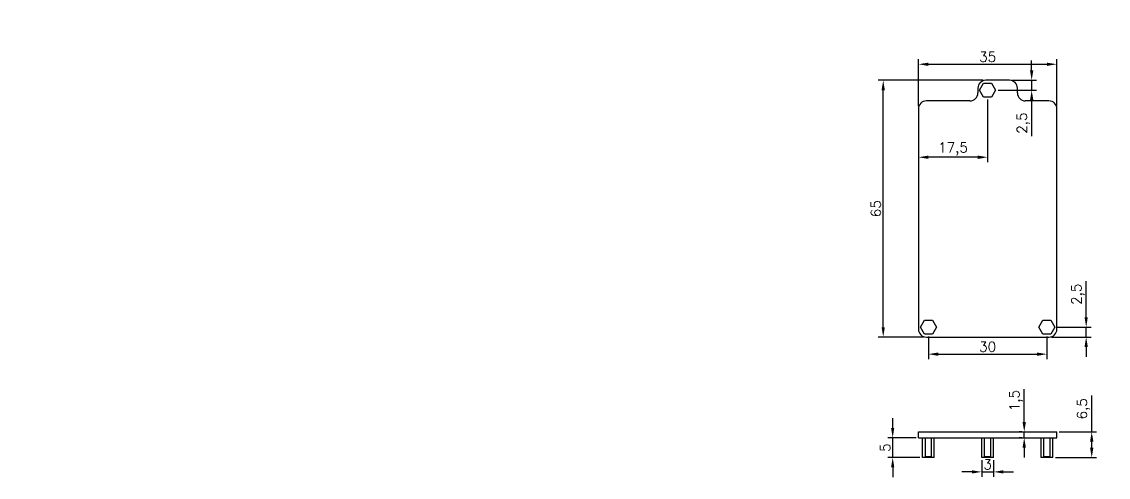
# Model space of a CAD drawing. Header units: millimetres. Extents: x 1426 to 4436, y -331 to 92.
# Drawn here: x 3101.7 to 3376.6, y -292 to -176.6 of the extents above; entities that cross this region are included whole.
import ezdxf

# ---------------------------------------------------------------- set-up
doc = ezdxf.new("R2010")
doc.units = ezdxf.units.MM
doc.linetypes.add('HIDDEN', pattern=[9.525, 6.35, -3.175])
doc.styles.get("Standard").update_dxf_attribs({"font": 'txt', "bigfont": 'gbcbig.shx'})
doc.styles.add('国家标准', font='SimSun.ttf', dxfattribs={"width": 0.7, "height": 3.5})
doc.dimstyles.new('ISO-25', dxfattribs={"dimtxt": 2.5, "dimasz": 2.5, "dimexe": 1.25, "dimexo": 0.625, "dimtad": 1, "dimtxsty": 'Standard', "dimcen": 2.5, "dimadec": 0, "dimazin": 0, "dimtfac": 1, "dimtmove": 0, "dimatfit": 3, "dimfxl": 0, "dimarcsym": 0})
doc.dimstyles.get("Standard").update_dxf_attribs({"dimtxt": 0.18, "dimasz": 0.18, "dimexe": 0.18, "dimexo": 0.0625, "dimgap": 0.09, "dimtad": 0, "dimtih": 1, "dimtoh": 1, "dimdec": 4, "dimzin": 0, "dimdsep": 46, "dimtxsty": 'Standard', "dimcen": 0.09, "dimadec": 0, "dimazin": 0, "dimtfac": 1, "dimtdec": 4, "dimtofl": 0, "dimtmove": 0, "dimatfit": 0, "dimfxl": 0, "dimtolj": 1, "dimtzin": 0, "dimarcsym": 0})

# ---------------------------------------------------------------- blocks, each defined once
blk = doc.blocks.new('*D262')
at = {"color": 0, "lineweight": -2}
for p, q in [((2461.37, -188.13), (2461.37, -181.05)), ((4149.79, -185.76), (4131.83, -185.76)), ((4133.08, -237.06), (4133.08, -188.26)), ((2476.81, -190.63), (2460.12, -190.63)), ((2461.37, -194.63), (2461.37, -190.63)), ((2478.81, -194.63), (2460.12, -194.63)), ((2461.37, -197.13), (2461.37, -199.63)), ((4148.51, -239.56), (4131.83, -239.56))]:
    blk.add_line(p, q, dxfattribs=at)
at = {"color": 0}
for points in [[(4132.66, -188.26), (4133.5, -188.26), (4133.08, -185.76)], [(2460.95, -188.13), (2461.78, -188.13), (2461.37, -190.63)], [(2460.95, -197.13), (2461.78, -197.13), (2461.37, -194.63)], [(4132.66, -237.06), (4133.5, -237.06), (4133.08, -239.56)]]:
    blk.add_solid(points, dxfattribs=at)
at = {"layer": 'Defpoints', "color": 0}
for p in [(4133.08, -185.76), (4150.42, -185.76), (2461.37, -190.63), (2477.44, -190.63), (2479.44, -194.63), (4149.14, -239.56)]:
    blk.add_point(p, dxfattribs=at)
at = {"color": 0, "attachment_point": 5, "rotation": 90}
for s, insert, char_height in [('4', (2458.24, -183.34), 5), ('53,8', (4131, -212.66), 2.5)]:
    blk.add_mtext(s, dxfattribs=dict(at, insert=insert, char_height=char_height))
blk = doc.blocks.new('*D263')
at = {"color": 0, "lineweight": -2}
for p, q in [((4144.42, -196.04), (4144.42, -178.9)), ((4146.92, -180.15), (4173.92, -180.15)), ((4176.42, -200.83), (4176.42, -178.9)), ((2593.41, -264.13), (2593.41, -257.05)), ((2603.81, -266.63), (2592.16, -266.63)), ((2593.41, -270.63), (2593.41, -266.63)), ((2593.46, -270.63), (2592.16, -270.63)), ((2593.41, -273.13), (2593.41, -275.63))]:
    blk.add_line(p, q, dxfattribs=at)
at = {"color": 0}
for points in [[(4146.92, -179.74), (4146.92, -180.57), (4144.42, -180.15)], [(4173.92, -179.74), (4173.92, -180.57), (4176.42, -180.15)], [(2592.99, -264.13), (2593.83, -264.13), (2593.41, -266.63)], [(2592.99, -273.13), (2593.83, -273.13), (2593.41, -270.63)]]:
    blk.add_solid(points, dxfattribs=at)
at = {"layer": 'Defpoints', "color": 0}
for p in [(4176.42, -180.15), (4144.42, -196.66), (4176.42, -201.46), (2593.41, -266.63), (2604.44, -266.63), (2594.08, -270.63)]:
    blk.add_point(p, dxfattribs=at)
at = {"color": 0, "insert": (4160.42, -178.28), "char_height": 2.5, "attachment_point": 5}
blk.add_mtext('32', dxfattribs=at)
at = {"color": 0, "insert": (2590.28, -259.34), "char_height": 5, "attachment_point": 5, "rotation": 90}
blk.add_mtext('4', dxfattribs=at)
blk = doc.blocks.new('*D292')
at = {"color": 0, "lineweight": -2}
for p, q in [((2906.22, -206.14), (2892.33, -206.14)), ((2893.58, -238.64), (2893.58, -208.64)), ((2906.22, -241.14), (2892.33, -241.14))]:
    blk.add_line(p, q, dxfattribs=at)
at = {"color": 0, "linetype": 'Continuous', "lineweight": -2}
for p, q in [((4400.56, -214.1), (4400.74, -214.1)), ((4400.65, -214.19), (4400.65, -214.01)), ((4401.76, -213.46), (4401.92, -213.37)), ((4401.92, -213.37), (4402.1, -213.37))]:
    blk.add_line(p, q, dxfattribs=at)
at = {"color": 0}
for points in [[(2893.17, -208.64), (2894, -208.64), (2893.58, -206.14)], [(2893.17, -238.64), (2894, -238.64), (2893.58, -241.14)]]:
    blk.add_solid(points, dxfattribs=at)
at = {"color": 0, "linetype": 'Continuous'}
blk.add_solid([(4401.75, -213.44), (4401.78, -213.49), (4401.61, -213.55)], dxfattribs=at)
at = {"layer": 'Defpoints', "color": 0}
for p in [(2893.58, -206.14), (2906.85, -206.14), (2906.85, -241.14)]:
    blk.add_point(p, dxfattribs=at)
at = {"layer": 'Defpoints', "color": 0, "linetype": 'Continuous'}
for p in [(4400.65, -214.1), (4401.61, -213.55)]:
    blk.add_point(p, dxfattribs=at)
at = {"color": 0, "linetype": 'Continuous', "insert": (4419.58, -213.37), "char_height": 3.5, "attachment_point": 5, "style": '国家标准'}
blk.add_mtext('\\A1;M2螺丝柱 露出高度3mm', dxfattribs=at)
at = {"color": 0, "insert": (2891.71, -223.64), "char_height": 2.5, "attachment_point": 5, "rotation": 90}
blk.add_mtext('35', dxfattribs=at)
blk = doc.blocks.new('*D334')
at = {"color": 0, "lineweight": -2}
for p, q in [((3344.96, -191.47), (3318.39, -191.47)), ((3319.64, -253.97), (3319.64, -193.97)), ((3329.93, -256.47), (3318.39, -256.47))]:
    blk.add_line(p, q, dxfattribs=at)
at = {"color": 0}
for points in [[(3319.23, -193.97), (3320.06, -193.97), (3319.64, -191.47)], [(3319.23, -253.97), (3320.06, -253.97), (3319.64, -256.47)]]:
    blk.add_solid(points, dxfattribs=at)
at = {"layer": 'Defpoints', "color": 0}
for p in [(3319.64, -191.47), (3345.59, -191.47), (3330.56, -256.47)]:
    blk.add_point(p, dxfattribs=at)
at = {"color": 0, "insert": (3317.77, -223.97), "char_height": 2.5, "attachment_point": 5, "rotation": 90}
blk.add_mtext('65', dxfattribs=at)
blk = doc.blocks.new('*D335')
at = {"color": 0, "lineweight": -2}
for p, q in [((3328.56, -198.05), (3328.56, -186.16)), ((3363.56, -198.05), (3363.56, -186.16)), ((3331.06, -187.41), (3361.06, -187.41))]:
    blk.add_line(p, q, dxfattribs=at)
at = {"color": 0}
for points in [[(3331.06, -187), (3331.06, -187.83), (3328.56, -187.41)], [(3361.06, -187), (3361.06, -187.83), (3363.56, -187.41)]]:
    blk.add_solid(points, dxfattribs=at)
at = {"layer": 'Defpoints', "color": 0}
for p in [(3363.56, -187.41), (3328.56, -198.67), (3363.56, -198.67)]:
    blk.add_point(p, dxfattribs=at)
at = {"color": 0, "insert": (3346.06, -185.54), "char_height": 2.5, "attachment_point": 5}
blk.add_mtext('35', dxfattribs=at)
blk = doc.blocks.new('*D340')
at = {"color": 0, "lineweight": -2}
for p, q in [((3322.04, -279.47), (3322.04, -276.97)), ((3327.94, -281.97), (3320.79, -281.97)), ((3322.04, -286.97), (3322.04, -281.97)), ((3328.93, -286.97), (3320.79, -286.97)), ((3322.04, -289.47), (3322.04, -291.97))]:
    blk.add_line(p, q, dxfattribs=at)
at = {"color": 0}
for points in [[(3321.62, -279.47), (3322.45, -279.47), (3322.04, -281.97)], [(3321.62, -289.47), (3322.45, -289.47), (3322.04, -286.97)]]:
    blk.add_solid(points, dxfattribs=at)
at = {"layer": 'Defpoints', "color": 0}
for p in [(3322.04, -281.97), (3328.56, -281.97), (3329.56, -286.97)]:
    blk.add_point(p, dxfattribs=at)
at = {"color": 0, "insert": (3320.16, -284.47), "char_height": 2.5, "attachment_point": 5, "rotation": 90}
blk.add_mtext('5', dxfattribs=at)
blk = doc.blocks.new('*D341')
at = {"color": 0, "lineweight": -2}
for p, q in [((3344.56, -287.6), (3344.56, -291.86)), ((3347.56, -287.6), (3347.56, -291.86)), ((3342.06, -290.61), (3339.56, -290.61)), ((3344.56, -290.61), (3347.56, -290.61)), ((3350.06, -290.61), (3352.56, -290.61))]:
    blk.add_line(p, q, dxfattribs=at)
at = {"color": 0}
for points in [[(3342.06, -290.19), (3342.06, -291.02), (3344.56, -290.61)], [(3350.06, -290.19), (3350.06, -291.02), (3347.56, -290.61)]]:
    blk.add_solid(points, dxfattribs=at)
at = {"layer": 'Defpoints', "color": 0}
for p in [(3344.56, -286.97), (3347.56, -286.97), (3347.56, -290.61)]:
    blk.add_point(p, dxfattribs=at)
at = {"color": 0, "insert": (3346.06, -288.73), "char_height": 2.5, "attachment_point": 5}
blk.add_mtext('3', dxfattribs=at)
blk = doc.blocks.new('*D342')
at = {"color": 0, "lineweight": -2}
for p, q in [((3372.38, -280.47), (3372.38, -271.31)), ((3364.18, -280.47), (3373.63, -280.47)), ((3372.38, -284.47), (3372.38, -282.97)), ((3363.18, -286.97), (3373.63, -286.97))]:
    blk.add_line(p, q, dxfattribs=at)
at = {"color": 0}
for points in [[(3371.96, -282.97), (3372.8, -282.97), (3372.38, -280.47)], [(3371.96, -284.47), (3372.8, -284.47), (3372.38, -286.97)]]:
    blk.add_solid(points, dxfattribs=at)
at = {"layer": 'Defpoints', "color": 0}
for p in [(3363.56, -280.47), (3372.38, -280.47), (3362.56, -286.97)]:
    blk.add_point(p, dxfattribs=at)
at = {"color": 0, "insert": (3370.3, -274.64), "char_height": 2.5, "attachment_point": 5, "rotation": 90}
blk.add_mtext('6,5', dxfattribs=at)
blk = doc.blocks.new('*D343')
at = {"color": 0, "lineweight": -2}
for p, q in [((3355.31, -277.97), (3355.31, -269.64)), ((3354.69, -280.47), (3354.06, -280.47)), ((3354.69, -281.97), (3354.06, -281.97)), ((3355.31, -281.97), (3355.31, -280.47)), ((3355.31, -284.47), (3355.31, -286.97))]:
    blk.add_line(p, q, dxfattribs=at)
at = {"color": 0}
for points in [[(3354.89, -277.97), (3355.73, -277.97), (3355.31, -280.47)], [(3354.89, -284.47), (3355.73, -284.47), (3355.31, -281.97)]]:
    blk.add_solid(points, dxfattribs=at)
at = {"layer": 'Defpoints', "color": 0}
for p in [(3355.31, -280.47), (3355.31, -280.47), (3355.31, -281.97)]:
    blk.add_point(p, dxfattribs=at)
at = {"color": 0, "insert": (3353.23, -272.56), "char_height": 2.5, "attachment_point": 5, "rotation": 90}
blk.add_mtext('1,5', dxfattribs=at)
blk = doc.blocks.new('*D344')
at = {"color": 0, "lineweight": -2}
for p, q in [((3331.06, -256.35), (3331.06, -262.06)), ((3361.06, -256.35), (3361.06, -262.06)), ((3333.56, -260.81), (3358.56, -260.81))]:
    blk.add_line(p, q, dxfattribs=at)
at = {"color": 0}
for points in [[(3333.56, -260.39), (3333.56, -261.22), (3331.06, -260.81)], [(3358.56, -260.39), (3358.56, -261.22), (3361.06, -260.81)]]:
    blk.add_solid(points, dxfattribs=at)
at = {"layer": 'Defpoints', "color": 0}
for p in [(3331.06, -255.72), (3361.06, -255.72), (3361.06, -260.81)]:
    blk.add_point(p, dxfattribs=at)
at = {"color": 0, "insert": (3346.06, -258.93), "char_height": 2.5, "attachment_point": 5}
blk.add_mtext('30', dxfattribs=at)
blk = doc.blocks.new('*D345')
at = {"color": 0, "lineweight": -2}
for p, q in [((3370.98, -251.47), (3370.98, -242.31)), ((3363.7, -253.97), (3372.23, -253.97)), ((3370.98, -256.47), (3370.98, -253.97)), ((3362.18, -256.47), (3372.23, -256.47)), ((3370.98, -258.97), (3370.98, -261.47))]:
    blk.add_line(p, q, dxfattribs=at)
at = {"color": 0}
for points in [[(3370.56, -251.47), (3371.39, -251.47), (3370.98, -253.97)], [(3370.56, -258.97), (3371.39, -258.97), (3370.98, -256.47)]]:
    blk.add_solid(points, dxfattribs=at)
at = {"layer": 'Defpoints', "color": 0}
for p in [(3363.08, -253.97), (3370.98, -253.97), (3361.56, -256.47)]:
    blk.add_point(p, dxfattribs=at)
at = {"color": 0, "insert": (3368.89, -245.64), "char_height": 2.5, "attachment_point": 5, "rotation": 90}
blk.add_mtext('2,5', dxfattribs=at)
blk = doc.blocks.new('*D346')
at = {"color": 0, "lineweight": -2}
for p, q in [((3346.06, -196.35), (3346.06, -212.2)), ((3328.56, -210.45), (3328.56, -212.2)), ((3343.56, -210.95), (3331.06, -210.95))]:
    blk.add_line(p, q, dxfattribs=at)
at = {"color": 0}
for points in [[(3331.06, -210.53), (3331.06, -211.37), (3328.56, -210.95)], [(3343.56, -210.53), (3343.56, -211.37), (3346.06, -210.95)]]:
    blk.add_solid(points, dxfattribs=at)
at = {"layer": 'Defpoints', "color": 0}
for p in [(3346.06, -195.72), (3328.56, -209.83), (3328.56, -210.95)]:
    blk.add_point(p, dxfattribs=at)
at = {"color": 0, "insert": (3337.31, -208.87), "char_height": 2.5, "attachment_point": 5}
blk.add_mtext('17,5', dxfattribs=at)
blk = doc.blocks.new('*D347')
at = {"color": 0, "lineweight": -2}
for p, q in [((3357.19, -188.97), (3357.19, -186.47)), ((3352.21, -191.47), (3358.44, -191.47)), ((3357.19, -191.47), (3357.19, -193.97)), ((3348.7, -193.97), (3358.44, -193.97)), ((3357.19, -196.47), (3357.19, -205.64))]:
    blk.add_line(p, q, dxfattribs=at)
at = {"color": 0}
for points in [[(3356.78, -188.97), (3357.61, -188.97), (3357.19, -191.47)], [(3356.78, -196.47), (3357.61, -196.47), (3357.19, -193.97)]]:
    blk.add_solid(points, dxfattribs=at)
at = {"layer": 'Defpoints', "color": 0}
for p in [(3351.59, -191.47), (3357.19, -191.47), (3348.08, -193.97)]:
    blk.add_point(p, dxfattribs=at)
at = {"color": 0, "insert": (3355.11, -202.31), "char_height": 2.5, "attachment_point": 5, "rotation": 90}
blk.add_mtext('2,5', dxfattribs=at)

msp = doc.modelspace()

# ---------------------------------------------------------------- linework, layer by layer
at = {"color": 7, "linetype": 'Continuous'}
for p, q in [((3344.0382, -193.97441), (3345.04856, -192.22441)), ((3345.04856, -192.22441), (3347.06929, -192.22441)), ((3351.58613, -191.47441), (3345.58613, -191.47441)), ((3347.06929, -192.22441), (3348.07965, -193.97441)), ((3343.58613, -193.47441), (3343.58613, -194.67441)), ((3345.04856, -195.72441), (3344.0382, -193.97441)), ((3348.07965, -193.97441), (3347.06929, -195.72441)), ((3353.58613, -194.67441), (3353.58613, -193.47441)), ((3341.58613, -196.67441), (3330.55892, -196.67441)), ((3347.06929, -195.72441), (3345.04856, -195.72441)), ((3361.55892, -196.67441), (3355.58613, -196.67441)), ((3328.55892, -198.67441), (3328.55892, -254.47066)), ((3363.55892, -254.47441), (3363.55892, -198.67441)), ((3329.0382, -253.97441), (3330.04856, -252.22441)), ((3330.04856, -252.22441), (3332.06929, -252.22441)), ((3332.06929, -252.22441), (3333.07965, -253.97441)), ((3359.0382, -253.97441), (3360.04856, -252.22441)), ((3360.04856, -252.22441), (3362.06929, -252.22441)), ((3362.06929, -252.22441), (3363.07965, -253.97441)), ((3330.04856, -255.72441), (3329.0382, -253.97441)), ((3333.07965, -253.97441), (3332.06929, -255.72441)), ((3360.04856, -255.72441), (3359.0382, -253.97441)), ((3363.07965, -253.97441), (3362.06929, -255.72441)), ((3332.06929, -255.72441), (3330.04856, -255.72441)), ((3330.56267, -256.47441), (3361.55892, -256.47441)), ((3362.06929, -255.72441), (3360.04856, -255.72441)), ((3328.55892, -280.47493), (3363.55892, -280.47493)), ((3328.55892, -281.97493), (3328.55892, -280.47493)), ((3328.55892, -281.97493), (3363.55892, -281.97493)), ((3328.56267, -281.97493), (3328.56267, -280.47493)), ((3329.55892, -286.97493), (3329.55892, -281.97493)), ((3332.55892, -286.97493), (3332.55892, -281.97493)), ((3344.55892, -286.97493), (3344.55892, -281.97493)), ((3347.55892, -286.97493), (3347.55892, -281.97493)), ((3359.0382, -280.46993), (3363.07965, -280.46993)), ((3359.55892, -286.97493), (3359.55892, -281.97493)), ((3362.55892, -286.97493), (3362.55892, -281.97493)), ((3363.07965, -280.46993), (3363.07965, -280.47493)), ((3363.55892, -281.97493), (3363.55892, -280.47493)), ((3332.55892, -286.97493), (3329.55892, -286.97493)), ((3347.55892, -286.97493), (3344.55892, -286.97493)), ((3362.55892, -286.97493), (3359.55892, -286.97493))]:
    msp.add_line(p, q, dxfattribs=at)
at = {"color": 2, "linetype": 'HIDDEN'}
for p, q in [((3330.25892, -281.97493), (3330.25892, -286.77493)), ((3331.85892, -286.77493), (3331.85892, -281.97493)), ((3345.25892, -286.77493), (3345.25892, -281.97493)), ((3346.85892, -286.77493), (3346.85892, -281.97493)), ((3360.25892, -286.77493), (3360.25892, -281.97493)), ((3361.85892, -286.77493), (3361.85892, -281.97493)), ((3330.25892, -286.77493), (3330.05892, -286.97493)), ((3331.85892, -286.77493), (3330.25892, -286.77493)), ((3332.05892, -286.97493), (3331.85892, -286.77493)), ((3345.25892, -286.77493), (3345.05892, -286.97493)), ((3346.85892, -286.77493), (3345.25892, -286.77493)), ((3347.05892, -286.97493), (3346.85892, -286.77493)), ((3360.25892, -286.77493), (3360.05892, -286.97493)), ((3361.85892, -286.77493), (3360.25892, -286.77493)), ((3362.05892, -286.97493), (3361.85892, -286.77493))]:
    msp.add_line(p, q, dxfattribs=at)
at = {"color": 7, "linetype": 'Continuous'}
for centre, radius, start, end in [((3345.58613, -193.47441), 2, 90, 180), ((3351.58613, -193.47441), 2, 0, 90), ((3341.58613, -194.67441), 2, 270, 0), ((3355.58613, -194.67441), 2, 180, 270), ((3330.55892, -198.67441), 2, 90, 180), ((3361.55892, -198.67441), 2, 0, 90), ((3328.55892, -254.47441), 0.00375, 270.053701, 90), ((3330.55892, -254.47441), 2, 180.107402, 269.892598), ((3361.55892, -254.47441), 2, 270, 0), ((3330.55892, -256.47441), 0.00375, 0, 179.946299)]:
    msp.add_arc(centre, radius, start, end, dxfattribs=at)

# ---------------------------------------------------------------- dimensions: what is measured, and where the dimension line sits
at = {"color": 1}
for base, p1, p2, angle, picture, middle in [((2593.4091, -266.62874), (2594.08075, -270.62874), (2604.43786, -266.62874), 90, '*D263', (2590.2841, -259.33707)), ((2461.36794, -190.62874), (2479.43786, -194.62874), (2477.43786, -190.62874), 270, '*D262', (2458.24294, -183.33707))]:
    dim = msp.add_linear_dim(base=base, p1=p1, p2=p2, angle=angle, dimstyle='ISO-25', override={"dimtxt": 5}, dxfattribs=at)
    dim.commit()
    dim.dimension.update_dxf_attribs({"geometry": picture, "text_midpoint": middle})
for base, p1, p2, angle, picture, middle in [((4176.4164, -180.15193), (4144.4164, -196.66392), (4176.4164, -201.45772), 180, '*D263', (4160.4164, -178.27693)), ((4133.08023, -185.7551), (4149.1378, -239.5551), (4150.4164, -185.7551), 90, '*D262', (4130.99689, -212.6551))]:
    dim = msp.add_linear_dim(base=base, p1=p1, p2=p2, angle=angle, dimstyle='ISO-25')
    dim.commit()
    dim.dimension.update_dxf_attribs({"geometry": picture, "text_midpoint": middle})
for base, p1, p2, picture, middle in [((3363.55892, -187.41416), (3328.55892, -198.67441), (3363.55892, -198.67441), '*D335', (3346.05892, -185.53916)), ((3328.55892, -210.95007), (3346.05892, -195.72441), (3328.55892, -209.82774), '*D346', (3337.30892, -208.86674)), ((3361.05892, -260.8053), (3331.05892, -255.72441), (3361.05892, -255.72441), '*D344', (3346.05892, -258.9303)), ((3347.55892, -290.60659), (3344.55892, -286.97493), (3347.55892, -286.97493), '*D341', (3346.05892, -288.73159))]:
    dim = msp.add_linear_dim(base=base, p1=p1, p2=p2, dimstyle='ISO-25', dxfattribs=at)
    dim.commit()
    dim.dimension.update_dxf_attribs({"geometry": picture, "text_midpoint": middle})
dim = msp.add_linear_dim(base=(3357.19351, -191.47441), p1=(3348.07965, -193.97441), p2=(3351.58613, -191.47441), angle=90, dimstyle='ISO-25', dxfattribs=at)
dim.commit()
dim.dimension.update_dxf_attribs({"geometry": '*D347', "text_midpoint": (3357.19351, -202.30774), "dimtype": 160})
for base, p1, p2, picture, middle in [((3319.64443, -191.47441), (3330.55518, -256.4744), (3345.58613, -191.47441), '*D334', (3317.76943, -223.97441)), ((2893.58313, -206.14134), (2906.8486, -241.14141), (2906.8486, -206.14134), '*D292', (2891.70813, -223.64137)), ((3370.97604, -253.97441), (3361.55892, -256.47441), (3363.07965, -253.97441), '*D345', (3368.89271, -245.64107)), ((3355.31122, -280.47493), (3355.31122, -281.97493), (3355.31122, -280.47493), '*D343', (3353.22789, -272.55826)), ((3372.37879, -280.47493), (3362.55892, -286.97493), (3363.55892, -280.47493), '*D342', (3370.29546, -274.6416)), ((3322.03593, -281.97493), (3329.55892, -286.97493), (3328.56267, -281.97493), '*D340', (3320.16093, -284.47493))]:
    dim = msp.add_linear_dim(base=base, p1=p1, p2=p2, angle=90, dimstyle='ISO-25', dxfattribs=at)
    dim.commit()
    dim.dimension.update_dxf_attribs({"geometry": picture, "text_midpoint": middle})
at = {"linetype": 'Continuous'}
dim = msp.add_radius_dim(center=(4400.65224, -214.10042), mpoint=(4401.60599, -213.55237), text='M2螺丝柱 露出高度3mm', dimstyle='Standard', override={"dimtxsty": '国家标准'}, dxfattribs=at)
dim.commit()
dim.dimension.update_dxf_attribs({"geometry": '*D292', "text_midpoint": (4419.58313, -213.37301)})

doc.saveas('drawing.dxf')
